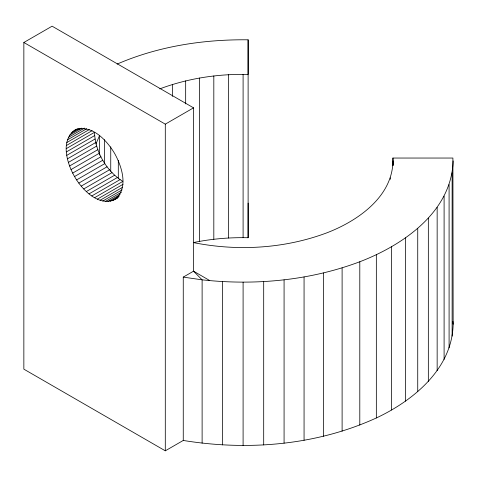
<?xml version="1.0" encoding="UTF-8"?>
<svg xmlns="http://www.w3.org/2000/svg" width="477" height="477" viewBox="0 0 477 477"><rect width="100%" height="100%" fill="white"/><g stroke="black" fill="none" stroke-linecap="round" stroke-linejoin="round"><path stroke-width="0.72" d="M193.692 242.525C211.561 238.834 229.884 237.313 248.118 237.731L248.118 203.107M117.133 64.085C158.239 46.269 203.506 39.305 248.118 39.812L248.118 74.43C218.114 73.762 187.866 78.323 159.729 88.895M117.813 197.824C100.903 209.129 82.473 190.579 74.543 176.55C66.72 162.961 59.655 138.938 76.469 129.184M453.15 160.94C451.51 212.068 403.113 245.095 359.795 261.76C309.734 280.589 255.112 285.657 202.117 279.832L193.549 271.18L193.549 107.844L52.1 26.181L23.85 42.489L23.85 369.156L165.298 450.819L183.263 440.45C247.909 450.986 316.376 445.375 376.341 417.971C413.523 400.489 452.214 368.703 453.15 324.241L452.9 158.042L392.935 158.042C394.372 195.814 358.054 220.934 326.465 232.985C284.31 248.666 237.689 251.385 193.692 242.65M95.907 144.036L99.466 135.784L99.466 155.085M114.605 199.678C129.005 188.57 122.046 166.741 114.605 153.421C106.794 140.321 91.369 123.376 74.543 130.299M72.677 131.604L77.894 128.593M71.025 133.214L79.367 128.391M69.594 135.146L81.794 128.104M68.408 137.37L84.459 128.104M67.472 139.85L86.731 128.73M66.792 142.563L89.265 129.589M66.386 145.509L92.061 130.686M66.255 148.639L94.506 132.332C95.239 151.871 106.293 170.963 122.822 181.397L94.577 197.705M66.386 151.913L94.631 135.605M66.792 155.335L95.042 139.028M67.472 158.829L95.722 142.522M68.408 162.389L96.652 146.081M69.594 165.984L97.845 149.677M71.025 169.568L99.27 153.26M72.677 173.091L100.927 156.778M74.543 176.55L102.793 160.242M23.85 42.489L165.298 124.151L193.549 107.844M76.612 179.901L104.857 163.593M78.83 183.09L107.081 166.783M81.221 186.125L109.471 169.812M83.737 188.952L111.988 172.638M86.355 191.539L114.605 175.232M89.044 193.871L117.294 177.563M91.805 195.94L120.049 179.632M97.35 199.142L123.024 184.313M100.104 200.262L122.577 187.288M102.793 201.026L122.052 189.906M105.411 201.461L121.462 192.195M107.927 201.544L120.126 194.497M110.318 201.27L119.304 196.083M112.536 200.644L118.32 197.305M183.263 440.45L183.263 277.113L193.549 271.18L209.665 280.518M183.263 277.113L202.117 279.832L202.117 443.169M452.9 321.337L453.15 324.241M452.13 172.829L452.13 336.13M449.09 184.599L449.09 347.9M444.099 196.136L444.099 359.437M437.153 207.346L437.153 370.647M428.34 218.102L428.34 381.403M417.733 228.31L417.733 391.611M405.456 237.868L405.456 401.169M393.173 160.94L393.173 165.394M392.935 158.042L392.935 165.459M391.617 246.687L391.617 409.987M390.287 177.843L390.287 179.328M376.341 254.676L376.341 417.971M359.795 261.76L359.795 425.061M342.11 267.889L342.11 431.19M323.484 272.975L323.484 436.276M304.064 276.982L304.064 440.283M284.077 279.868L284.077 443.169M263.692 281.621L263.692 444.922M248.118 39.812L248.118 237.731M243.097 74.293L243.097 237.594M243.097 282.211L243.097 445.512M228.388 74.698L228.388 237.999M222.503 281.621L222.503 444.922M213.815 75.956L213.815 239.257M199.529 78.013L199.529 241.314M185.666 80.887L185.666 103.903M172.358 84.524L172.358 96.402M165.298 124.151L165.298 450.819M118.308 160.308L118.308 178.869M110.742 146.821L110.742 171.315M104.451 139.66L104.451 163.414"/></g></svg>
